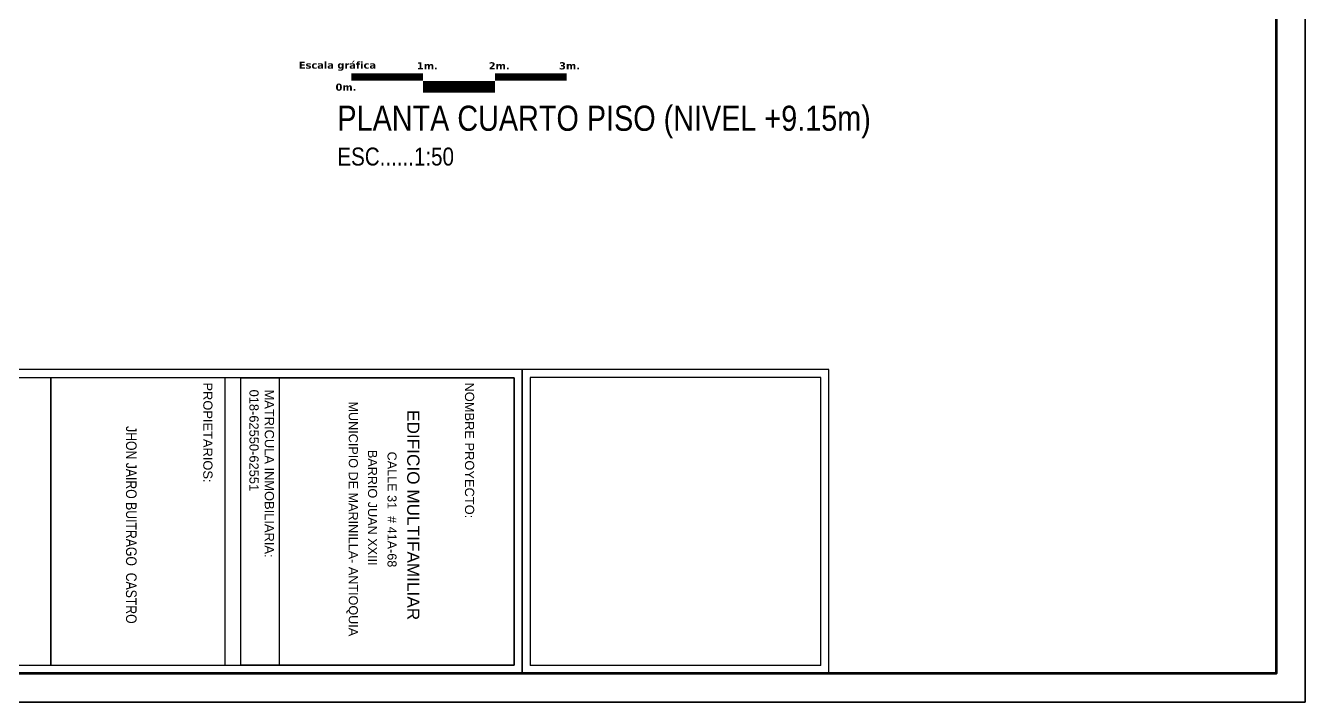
# Model space of a CAD drawing. Header units: metres. Extents: x 2750 to 2938, y 1259 to 1403.
# Drawn here: x 2803.96 to 2821.79, y 1352.53 to 1361.95 of the extents above; entities that cross this region are included whole.
import ezdxf

# ---------------------------------------------------------------- set-up
doc = ezdxf.new("R2010")
doc.units = ezdxf.units.M
doc.linetypes.add('CONTINUA', pattern=[0])
for name, color, linetype, lineweight in [('0.2', 3, 'Continuous', 20), ('ARQ - Escala Gráfica', 4, 'CONTINUA', 9), ('ARQ - Text Oscuros', 7, 'Continuous', 9), ('COTAS 75', 2, 'Continuous', 0), ('TITULOS', 131, 'Continuous', 90)]:
    doc.layers.add(name, color=color, linetype=linetype, lineweight=lineweight)
for name, color, linetype in [('2', 2, 'Continuous'), ('3', 3, 'Continuous'), ('A', 3, 'Continuous'), ('HATCH', 250, 'Continuous'), ('R-ROTULO', 7, 'Continuous'), ('R-ROTULO TEXTO', 4, 'Continuous'), ('Rótulo', 1, 'Continuous'), ('SECCION', 6, 'Continuous')]:
    doc.layers.add(name, color=color, linetype=linetype)
doc.styles.add('Arial Narrow', font='Arial Narrow.ttf')
doc.styles.get("Standard").update_dxf_attribs({"font": 'Arial.ttf'})
doc.styles.add('TECNICA', font='TECHNIC_.TTF', dxfattribs={"height": 0.25})
picture_1 = doc.add_image_def('image1.png', size_in_pixel=(1269, 1280))

msp = doc.modelspace()

# ---------------------------------------------------------------- linework, layer by layer
at = {"layer": '0.2', "transparency": 33554687}
msp.add_lwpolyline([(2786.782, 1402.531), (2821.782, 1402.531), (2821.782, 1352.531), (2786.782, 1352.531), (2786.782, 1402.531)], close=True, dxfattribs=at)
at = {"layer": '2', "transparency": 33554687}
msp.add_lwpolyline([(2786.782, 1402.531), (2821.782, 1402.531), (2821.782, 1352.531), (2786.782, 1352.531), (2786.782, 1402.531)], close=True, dxfattribs=at)
at = {"layer": '3', "transparency": 33554687}
msp.add_lwpolyline([(2786.782, 1402.531), (2821.782, 1402.531), (2821.782, 1352.531), (2786.782, 1352.531), (2786.782, 1402.531)], close=True, dxfattribs=at)
at = {"layer": 'A', "transparency": 33554687, "const_width": 0.01}
msp.add_lwpolyline([(2786.782, 1402.531), (2821.782, 1402.531), (2821.782, 1352.531), (2786.782, 1352.531), (2786.782, 1402.531)], close=True, dxfattribs=at)
at = {"layer": 'ARQ - Escala Gráfica', "color": 252, "transparency": 33554687, "const_width": 0.1}
for points in [[(2809.497, 1361.235), (2808.497, 1361.235)], [(2811.497, 1361.235), (2810.497, 1361.235)]]:
    msp.add_lwpolyline(points, dxfattribs=at)
at = {"layer": 'ARQ - Escala Gráfica', "color": 253, "transparency": 33554687, "const_width": 0.16}
msp.add_lwpolyline([(2809.497, 1361.098), (2810.497, 1361.098)], dxfattribs=at)
at = {"layer": 'HATCH', "color": 6, "transparency": 33554687, "flags": 128}
msp.add_lwpolyline([(2786.782, 1402.531), (2821.782, 1402.531), (2821.782, 1352.531), (2786.782, 1352.531), (2786.782, 1402.531)], close=True, dxfattribs=at)
msp.add_lwpolyline([(2786.782, 1402.531), (2821.782, 1402.531), (2821.782, 1352.531), (2786.782, 1352.531), (2786.782, 1402.531)], close=True, dxfattribs=at)
msp.add_lwpolyline([(2786.782, 1402.531), (2821.782, 1402.531), (2821.782, 1352.531), (2786.782, 1352.531), (2786.782, 1402.531)], close=True, dxfattribs=at)
at = {"layer": 'R-ROTULO', "color": 1, "transparency": 33554687}
msp.add_line((2807.494, 1357.048), (2807.494, 1353.045), dxfattribs=at)
at = {"layer": 'R-ROTULO', "color": 252, "transparency": 33554687}
msp.add_lwpolyline([(2786.782, 1402.531), (2786.782, 1352.531), (2821.782, 1352.531), (2821.782, 1402.531)], close=True, dxfattribs=at)
at = {"layer": 'R-ROTULO', "color": 1, "transparency": 33554687}
for points in [[(2799.174, 1357.048), (2799.174, 1353.045), (2804.311, 1353.045), (2804.311, 1357.048)], [(2804.311, 1357.048), (2804.311, 1353.045), (2806.742, 1353.045), (2806.742, 1357.048)], [(2810.765, 1357.048), (2810.765, 1353.045), (2806.961, 1353.045), (2806.961, 1357.048)]]:
    msp.add_lwpolyline(points, close=True, dxfattribs=at)
at = {"layer": 'Rótulo', "linetype": 'Continuous', "ltscale": 0.5, "transparency": 33554687}
for points in [[(2787.182, 1357.162), (2787.182, 1352.931), (2810.879, 1352.931), (2810.879, 1357.162)], [(2787.296, 1357.048), (2787.296, 1353.045), (2810.765, 1353.045), (2810.765, 1357.048)]]:
    msp.add_lwpolyline(points, close=True, dxfattribs=at)
at = {"layer": 'Rótulo', "color": 20, "transparency": 33554687}
for points in [[(2810.879, 1357.162), (2810.879, 1352.931), (2815.147, 1352.931), (2815.147, 1357.162)], [(2810.99, 1357.051), (2810.99, 1353.042), (2815.036, 1353.042), (2815.036, 1357.051)]]:
    msp.add_lwpolyline(points, close=True, dxfattribs=at)
at = {"layer": 'SECCION', "color": 1, "linetype": 'CONTINUA', "transparency": 33554687}
msp.add_lwpolyline([(2786.782, 1402.531), (2821.782, 1402.531), (2821.782, 1352.531), (2786.782, 1352.531), (2786.782, 1402.531)], close=True, dxfattribs=at)
msp.add_lwpolyline([(2786.782, 1402.531), (2821.782, 1402.531), (2821.782, 1352.531), (2786.782, 1352.531), (2786.782, 1402.531)], close=True, dxfattribs=at)
at = {"layer": 'TITULOS', "transparency": 33554687}
msp.add_lwpolyline([(2787.182, 1352.931), (2821.382, 1352.931), (2821.382, 1402.131), (2787.182, 1402.131), (2787.182, 1352.931)], dxfattribs=at)

# ---------------------------------------------------------------- texts
at = {"layer": 'ARQ - Text Oscuros', "transparency": 33554687, "char_height": 0.1, "width": 2.00521, "attachment_point": 1}
for s, insert in [('{\\fVerdana|b1|i0|c0|p34;Escala gráfica}', (2807.767, 1361.451)), ('{\\fVerdana|b1|i0|c0|p34;1m.}', (2809.412, 1361.441)), ('{\\fVerdana|b1|i0|c0|p34;2m.}', (2810.412, 1361.441)), ('{\\fVerdana|b1|i0|c0|p34;3m.}', (2811.392, 1361.441)), ('{\\fVerdana|b1|i0|c0|p34;0m.}', (2808.278, 1361.144))]:
    msp.add_mtext(s, dxfattribs=dict(at, insert=insert))
at = {"layer": 'ARQ - Text Oscuros', "linetype": 'Continuous', "transparency": 33554687, "insert": (2808.304, 1360.836), "char_height": 0.35, "attachment_point": 1, "style": 'TECNICA'}
msp.add_mtext_dynamic_manual_height_columns('PLANTA CUARTO PISO (NIVEL +9.15m) \\P{\\H0.71429x;ESC......1:50}', width=13.39095, gutter_width=0.4, heights=[0], dxfattribs=at)
at = {"layer": 'R-ROTULO TEXTO', "transparency": 33554687}
for s, height, p in [('MUNICIPIO DE MARINILLA- ANTIOQUIA', 0.12571, (2808.463, 1356.716)), ('EDIFICIO MULTIFAMILIAR ', 0.17143, (2809.276, 1356.597)), ('BARRIO JUAN XXIII', 0.12571, (2808.731, 1356.042)), ('CALLE 31  # 41A-68', 0.12571, (2809.002, 1356.018))]:
    msp.add_text(s, height=height, rotation=270, dxfattribs=at).set_placement(p)
at = {"layer": 'R-ROTULO TEXTO', "transparency": 33554687, "char_height": 0.12826, "attachment_point": 1, "rotation": 270}
for s, insert, width in [('PROPIETARIOS:', (2806.564, 1356.981), 2.62524), ('NOMBRE PROYECTO:', (2810.209, 1356.981), 2.62524), ('MATRICULA INMOBILIARIA: 018-62550-62551 ', (2807.421, 1356.882), 3.42331)]:
    msp.add_mtext(s, dxfattribs=dict(at, insert=insert, width=width))
at = {"layer": 'R-ROTULO TEXTO', "transparency": 33554687, "insert": (2805.508, 1356.374), "char_height": 0.14857, "width": 5.22111, "attachment_point": 1, "rotation": 270, "style": 'Arial Narrow'}
msp.add_mtext('JHON JAIRO BUITRAGO  CASTRO', dxfattribs=at)

# ---------------------------------------------------------------- pictures from other files: only their frames are drawn
at = {"layer": 'COTAS 75', "transparency": 33554687}
image = msp.add_image(picture_1, insert=(2810.99, 1357.051), size_in_units=(4.011, 4.046), rotation=-90, dxfattribs=at)
image.dxf.flags = 7

doc.saveas('drawing.dxf')
